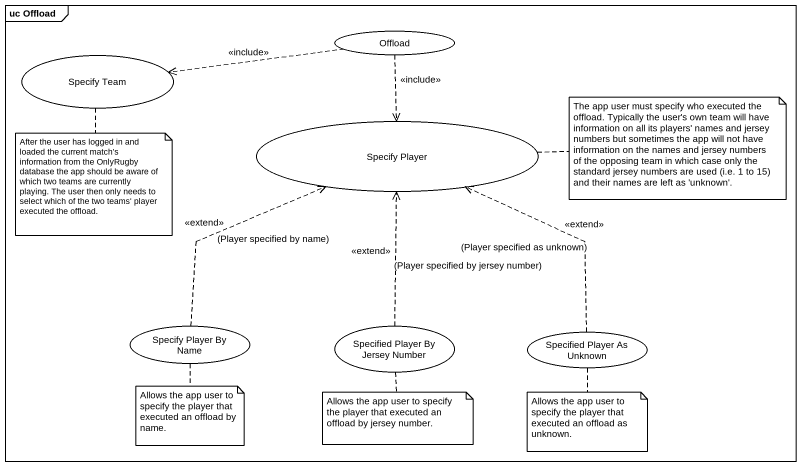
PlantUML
@startuml
mainframe uc Offload
usecase "Specify Team" as Specify_Team
usecase Offload
usecase "Specify Player" as Specify_Player
usecase "Specify Player By Name" as Specify_Player_By_Name
usecase "Specified Player By Jersey Number" as Specified_Player_By_Jersey
usecase "Specified Player As Unknown" as Specified_Player_As_Unknown
Offload .left.> Specify_Team : <<include>>
Offload ..> Specify_Player : <<include>>
Specify_Player_By_Name .up.> Specify_Player : <<extend>>\n(Player specified by name)
Specified_Player_By_Jersey .up.> Specify_Player : <<extend>>\n(Player specified by jersey number)
Specified_Player_As_Unknown .up.> Specify_Player : <<extend>>\n(Player specified as unknown)
note right of Specify_Player : The app user must specify who executed the offload. Typically the user's own team will have information on all its players' names and jersey numbers but sometimes the app will not have information on the names and jersey numbers of the opposing team in which case only the standard jersey numbers are used (i.e. 1 to 15) and their names are left as 'unknown'.
note bottom of Specify_Team : After the user has logged in and loaded the current match's information from the OnlyRugby database the app should be aware of which two teams are currently playing. The user then only needs to select which of the two teams' player executed the offload.
note bottom of Specify_Player_By_Name : Allows the app user to specify the player that executed an offload by name.
note bottom of Specified_Player_By_Jersey : Allows the app user to specify the player that executed an offload by jersey number.
note bottom of Specified_Player_As_Unknown : Allows the app user to specify the player that executed an offload as unknown.
@enduml
